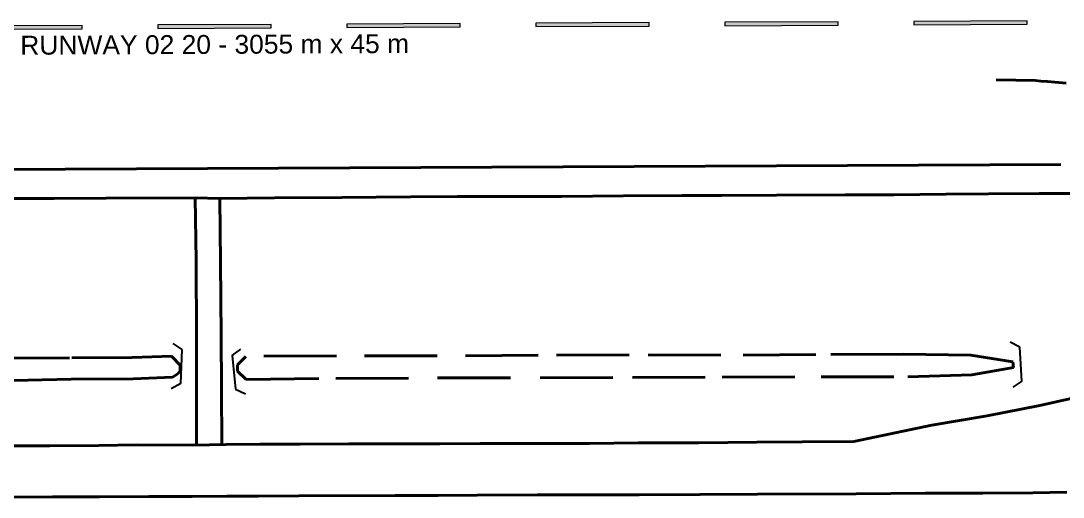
# Model space of a CAD drawing. Header units: metres. Extents: x 625987 to 635197, y 3048449 to 3066446.
# Drawn here: x 634631.031 to 634634.615, y 3063197.606 to 3063199.243 of the extents above; entities that cross this region are included whole.
import ezdxf

# ---------------------------------------------------------------- set-up
doc = ezdxf.new("R2010")
doc.units = ezdxf.units.M
doc.linetypes.add('CENTER', pattern=[2, 1.25, -0.25, 0.25, -0.25])
doc.linetypes.add('HIDDEN', pattern=[0.375, 0.25, -0.125])
for name, color, linetype, lineweight in [('C-ANNO-SYMB-1', 253, 'Continuous', 5), ('C-NTWK-WATR-AIRF', 253, 'HIDDEN', 0), ('C-ROAD-AIRF', 253, 'Continuous', 5), ('C-RUNN', 253, 'Continuous', 5), ('C-RUNN-CNTR', 253, 'Continuous', 18), ('C-RUNN-MARK', 253, 'Continuous', 0), ('C-SHLD', 253, 'Continuous', 5)]:
    doc.layers.add(name, color=color, linetype=linetype, lineweight=lineweight)
doc.layers.add('C-ROAD-CNTR-N', color=92, linetype='Continuous')
doc.layers.add('C-STRM-HEAD WALL', color=253, linetype='Continuous')
doc.styles.add('ROMANS', font='arial.ttf')

# ---------------------------------------------------------------- blocks, each defined once
blk = doc.blocks.new('*U22')
at = {"layer": 'C-RUNN-MARK'}
for points in [[(634286.75, 3065008.03), (634285.91, 3065008.36), (634274.96, 3064980.43), (634275.8, 3064980.1)], [(634268.5, 3064961.48), (634267.67, 3064961.81), (634256.72, 3064933.88), (634257.56, 3064933.55)], [(634250.26, 3064914.93), (634249.42, 3064915.25), (634238.48, 3064887.32), (634239.31, 3064886.99)], [(634232.02, 3064868.37), (634231.18, 3064868.7), (634220.23, 3064840.77), (634221.07, 3064840.44)], [(634213.77, 3064821.82), (634212.94, 3064822.15), (634201.99, 3064794.22), (634202.83, 3064793.89)], [(634195.53, 3064775.27), (634194.69, 3064775.59), (634183.75, 3064747.66), (634184.59, 3064747.33)]]:
    blk.add_hatch(color=256, dxfattribs=at).paths.add_polyline_path(points)
for points in [[(634285.91, 3065008.36), (634274.96, 3064980.43), (634275.8, 3064980.1), (634286.75, 3065008.03)], [(634267.67, 3064961.81), (634256.72, 3064933.88), (634257.56, 3064933.55), (634268.5, 3064961.48)], [(634249.42, 3064915.25), (634238.48, 3064887.32), (634239.31, 3064886.99), (634250.26, 3064914.93)], [(634231.18, 3064868.7), (634220.23, 3064840.77), (634221.07, 3064840.44), (634232.02, 3064868.37)], [(634212.94, 3064822.15), (634201.99, 3064794.22), (634202.83, 3064793.89), (634213.77, 3064821.82)], [(634194.69, 3064775.59), (634183.75, 3064747.66), (634184.59, 3064747.33), (634195.53, 3064775.27)]]:
    blk.add_lwpolyline(points, close=True, dxfattribs=at)
blk = doc.blocks.new('*U23')
at = {"layer": 'C-RUNN-MARK'}
for points in [[(634286.75, 3065008.03), (634285.91, 3065008.36), (634274.96, 3064980.43), (634275.8, 3064980.1)], [(634268.5, 3064961.48), (634267.67, 3064961.81), (634256.72, 3064933.88), (634257.56, 3064933.55)], [(634250.26, 3064914.93), (634249.42, 3064915.25), (634238.48, 3064887.32), (634239.31, 3064886.99)], [(634232.02, 3064868.37), (634231.18, 3064868.7), (634220.23, 3064840.77), (634221.07, 3064840.44)], [(634213.77, 3064821.82), (634212.94, 3064822.15), (634201.99, 3064794.22), (634202.83, 3064793.89)], [(634195.53, 3064775.27), (634194.69, 3064775.59), (634183.75, 3064747.66), (634184.59, 3064747.33)]]:
    blk.add_hatch(color=256, dxfattribs=at).paths.add_polyline_path(points)
for points in [[(634285.91, 3065008.36), (634274.96, 3064980.43), (634275.8, 3064980.1), (634286.75, 3065008.03)], [(634267.67, 3064961.81), (634256.72, 3064933.88), (634257.56, 3064933.55), (634268.5, 3064961.48)], [(634249.42, 3064915.25), (634238.48, 3064887.32), (634239.31, 3064886.99), (634250.26, 3064914.93)], [(634231.18, 3064868.7), (634220.23, 3064840.77), (634221.07, 3064840.44), (634232.02, 3064868.37)], [(634212.94, 3064822.15), (634201.99, 3064794.22), (634202.83, 3064793.89), (634213.77, 3064821.82)], [(634194.69, 3064775.59), (634183.75, 3064747.66), (634184.59, 3064747.33), (634195.53, 3064775.27)]]:
    blk.add_lwpolyline(points, close=True, dxfattribs=at)
blk = doc.blocks.new('*E24')
at = {"layer": 'C-RUNN-MARK', "lineweight": 40, "xscale": 0.002599165789046899, "yscale": 0.002599239349365234, "zscale": 0.002599200000986457, "rotation": 111.6696554593716}
for name in ['*U22', '*U23']:
    blk.add_blockref(name, (642697.49157, 3064542.5593, 2882.9083), dxfattribs=at)
blk = doc.blocks.new('Kholsi_Close-flat-2')
at = {"layer": 'C-STRM-HEAD WALL', "ltscale": 0.1}
for points in [[(-0.26, 4.49), (-2.82, 5.81)], [(0.26, -4.49), (-0.26, 4.49)], [(0.26, -4.49), (-2.13, -6.1)]]:
    blk.add_lwpolyline(points, dxfattribs=at)
blk = doc.blocks.new('Kholsi_Close-flat-8')
at = {"layer": 'C-STRM-HEAD WALL', "ltscale": 0.1}
for points in [[(0.22, 4.49), (-2.18, 6.08)], [(-0.22, -4.49), (0.22, 4.49)], [(-0.22, -4.49), (-2.77, -5.83)]]:
    blk.add_lwpolyline(points, dxfattribs=at)
blk = doc.blocks.new('Kholsi_Close-flat-9')
at = {"layer": 'C-STRM-HEAD WALL', "ltscale": 0.1}
for points in [[(-0.43, 4.48), (1.9, 6.17)], [(-0.43, 4.48), (0.43, -4.48)], [(0.43, -4.48), (3.04, -5.7)]]:
    blk.add_lwpolyline(points, dxfattribs=at)

msp = doc.modelspace()

# ---------------------------------------------------------------- linework, layer by layer
at = {"layer": 'C-NTWK-WATR-AIRF', "lineweight": 40}
for p, q in [((634630.9489, 3063198.0838, 24568986.0801), (634631.2068, 3063198.0855, 24568986.0801)), ((634630.9489, 3063198.0838, 24568986.0801), (634631.2068, 3063198.0855, 24568986.0801)), ((634631.2068, 3063198.0855, 24568986.0801), (634631.4137, 3063198.0862, 24568986.0801)), ((634631.2068, 3063198.0855, 24568986.0801), (634631.4137, 3063198.0862, 24568986.0801)), ((634631.4137, 3063198.0862, 24568986.0801), (634631.5493, 3063198.091, 24568986.0801)), ((634631.4137, 3063198.0862, 24568986.0801), (634631.5493, 3063198.091, 24568986.0801)), ((634631.5493, 3063198.091, 24568986.0801), (634631.5789, 3063198.06, 24568986.0801)), ((634631.5493, 3063198.091, 24568986.0801), (634631.5789, 3063198.06, 24568986.0801)), ((634631.8054, 3063198.0902, 24568986.0801), (634631.7762, 3063198.0606, 24568986.0801)), ((634631.8054, 3063198.0902, 24568986.0801), (634631.7762, 3063198.0606, 24568986.0801)), ((634632.1168, 3063198.0921, 24568986.0801), (634631.8054, 3063198.0902, 24568986.0801)), ((634632.1168, 3063198.0921, 24568986.0801), (634631.8054, 3063198.0902, 24568986.0801)), ((634632.4624, 3063198.0915, 24568986.0801), (634632.1168, 3063198.0921, 24568986.0801)), ((634632.4624, 3063198.0915, 24568986.0801), (634632.1168, 3063198.0921, 24568986.0801)), ((634632.8097, 3063198.0937, 24568986.0801), (634632.4624, 3063198.0915, 24568986.0801)), ((634632.8097, 3063198.0937, 24568986.0801), (634632.4624, 3063198.0915, 24568986.0801)), ((634633.1225, 3063198.095, 24568986.0801), (634632.8097, 3063198.0937, 24568986.0801)), ((634633.1225, 3063198.095, 24568986.0801), (634632.8097, 3063198.0937, 24568986.0801)), ((634633.4382, 3063198.0942, 24568986.0801), (634633.1225, 3063198.095, 24568986.0801)), ((634633.4382, 3063198.0942, 24568986.0801), (634633.1225, 3063198.095, 24568986.0801)), ((634633.7644, 3063198.0961, 24568986.0801), (634633.4382, 3063198.0942, 24568986.0801)), ((634633.7644, 3063198.0961, 24568986.0801), (634633.4382, 3063198.0942, 24568986.0801)), ((634634.0665, 3063198.0978, 24568986.0801), (634633.7644, 3063198.0961, 24568986.0801)), ((634634.0665, 3063198.0978, 24568986.0801), (634633.7644, 3063198.0961, 24568986.0801)), ((634634.2975, 3063198.0943, 24568986.0801), (634634.0665, 3063198.0978, 24568986.0801)), ((634634.2975, 3063198.0943, 24568986.0801), (634634.0665, 3063198.0978, 24568986.0801)), ((634634.4417, 3063198.0709, 24568986.0801), (634634.2975, 3063198.0943, 24568986.0801)), ((634634.4417, 3063198.0709, 24568986.0801), (634634.2975, 3063198.0943, 24568986.0801)), ((634631.5789, 3063198.06, 24568986.0801), (634631.5791, 3063198.0407, 24568986.0801)), ((634631.5789, 3063198.06, 24568986.0801), (634631.5791, 3063198.0407, 24568986.0801)), ((634631.7762, 3063198.0606, 24568986.0801), (634631.7766, 3063198.0394, 24568986.0801)), ((634631.7762, 3063198.0606, 24568986.0801), (634631.7766, 3063198.0394, 24568986.0801)), ((634634.3016, 3063198.0267, 24568986.0801), (634634.4439, 3063198.0513, 24568986.0801)), ((634634.3016, 3063198.0267, 24568986.0801), (634634.4439, 3063198.0513, 24568986.0801)), ((634634.4439, 3063198.0513, 24568986.0801), (634634.4417, 3063198.0709, 24568986.0801)), ((634634.4439, 3063198.0513, 24568986.0801), (634634.4417, 3063198.0709, 24568986.0801)), ((634631.2039, 3063198.012, 24568986.0801), (634630.9487, 3063198.0057, 24568986.0801)), ((634631.2039, 3063198.012, 24568986.0801), (634630.9487, 3063198.0057, 24568986.0801)), ((634631.4173, 3063198.0125, 24568986.0801), (634631.2039, 3063198.012, 24568986.0801)), ((634631.4173, 3063198.0125, 24568986.0801), (634631.2039, 3063198.012, 24568986.0801)), ((634631.5522, 3063198.0181, 24568986.0801), (634631.4173, 3063198.0125, 24568986.0801)), ((634631.5522, 3063198.0181, 24568986.0801), (634631.4173, 3063198.0125, 24568986.0801)), ((634631.5707, 3063198.0306, 24568986.0801), (634631.5522, 3063198.0181, 24568986.0801)), ((634631.5707, 3063198.0306, 24568986.0801), (634631.5522, 3063198.0181, 24568986.0801)), ((634631.5791, 3063198.0407, 24568986.0801), (634631.5707, 3063198.0306, 24568986.0801)), ((634631.5791, 3063198.0407, 24568986.0801), (634631.5707, 3063198.0306, 24568986.0801)), ((634631.7766, 3063198.0394, 24568986.0801), (634631.8055, 3063198.0107, 24568986.0801)), ((634631.7766, 3063198.0394, 24568986.0801), (634631.8055, 3063198.0107, 24568986.0801)), ((634631.8055, 3063198.0107, 24568986.0801), (634632.1142, 3063198.0145, 24568986.0801)), ((634631.8055, 3063198.0107, 24568986.0801), (634632.1142, 3063198.0145, 24568986.0801)), ((634632.1142, 3063198.0145, 24568986.0801), (634632.4643, 3063198.0158, 24568986.0801)), ((634632.1142, 3063198.0145, 24568986.0801), (634632.4643, 3063198.0158, 24568986.0801)), ((634632.4643, 3063198.0158, 24568986.0801), (634632.8163, 3063198.016, 24568986.0801)), ((634632.4643, 3063198.0158, 24568986.0801), (634632.8163, 3063198.016, 24568986.0801)), ((634632.8163, 3063198.016, 24568986.0801), (634633.1341, 3063198.0172, 24568986.0801)), ((634632.8163, 3063198.016, 24568986.0801), (634633.1341, 3063198.0172, 24568986.0801)), ((634633.1341, 3063198.0172, 24568986.0801), (634633.4426, 3063198.0185, 24568986.0801)), ((634633.1341, 3063198.0172, 24568986.0801), (634633.4426, 3063198.0185, 24568986.0801)), ((634633.4426, 3063198.0185, 24568986.0801), (634633.7829, 3063198.0201, 24568986.0801)), ((634633.4426, 3063198.0185, 24568986.0801), (634633.7829, 3063198.0201, 24568986.0801)), ((634633.7829, 3063198.0201, 24568986.0801), (634634.0809, 3063198.0197, 24568986.0801)), ((634633.7829, 3063198.0201, 24568986.0801), (634634.0809, 3063198.0197, 24568986.0801)), ((634634.0809, 3063198.0197, 24568986.0801), (634634.3016, 3063198.0267, 24568986.0801)), ((634634.0809, 3063198.0197, 24568986.0801), (634634.3016, 3063198.0267, 24568986.0801))]:
    msp.add_line(p, q, dxfattribs=at)
at = {"layer": 'C-ROAD-AIRF', "lineweight": 40}
for p, q in [((634631.6338, 3063198.4192, 24568986.0801), (634631.6303, 3063198.6346, 24568986.0801)), ((634631.6338, 3063198.4192, 24568986.0801), (634631.6303, 3063198.6346, 24568986.0801)), ((634631.7155, 3063198.6325, 24568986.0801), (634631.7173, 3063198.4138, 24568986.0801)), ((634631.7155, 3063198.6325, 24568986.0801), (634631.7173, 3063198.4138, 24568986.0801)), ((634631.6349, 3063198.156, 24568986.0801), (634631.6338, 3063198.4192, 24568986.0801)), ((634631.6349, 3063198.156, 24568986.0801), (634631.6338, 3063198.4192, 24568986.0801)), ((634631.7173, 3063198.4138, 24568986.0801), (634631.72, 3063198.1606, 24568986.0801)), ((634631.7173, 3063198.4138, 24568986.0801), (634631.72, 3063198.1606, 24568986.0801)), ((634631.6351, 3063197.9706, 24568986.0801), (634631.6349, 3063198.156, 24568986.0801)), ((634631.6351, 3063197.9706, 24568986.0801), (634631.6349, 3063198.156, 24568986.0801)), ((634631.72, 3063198.1606, 24568986.0801), (634631.7206, 3063197.9794, 24568986.0801)), ((634631.72, 3063198.1606, 24568986.0801), (634631.7206, 3063197.9794, 24568986.0801)), ((634631.6348, 3063197.7857, 24568986.0801), (634631.6351, 3063197.9706, 24568986.0801)), ((634631.6348, 3063197.7857, 24568986.0801), (634631.6351, 3063197.9706, 24568986.0801)), ((634631.7206, 3063197.9794, 24568986.0801), (634631.7218, 3063197.7871, 24568986.0801)), ((634631.7206, 3063197.9794, 24568986.0801), (634631.7218, 3063197.7871, 24568986.0801))]:
    msp.add_line(p, q, dxfattribs=at)
at = {"layer": 'C-RUNN', "lineweight": 40, "ltscale": 0.1}
msp.add_line((634629.1337, 3063198.7236, 24568986.0801), (634634.607, 3063198.7495, 24568986.0801), dxfattribs=at)
msp.add_line((634629.1337, 3063198.7236, 24568986.0801), (634634.607, 3063198.7495, 24568986.0801), dxfattribs=at)
at = {"layer": 'C-RUNN-CNTR', "linetype": 'CENTER', "lineweight": 40}
for p, q in [((634634.5196, 3063199.0381, 24568986.0801), (634634.3843, 3063199.0407, 24568986.0801)), ((634634.5196, 3063199.0381, 24568986.0801), (634634.3843, 3063199.0407, 24568986.0801)), ((634634.538, 3063199.0356, 24568986.0801), (634634.5196, 3063199.0381, 24568986.0801)), ((634634.538, 3063199.0356, 24568986.0801), (634634.5196, 3063199.0381, 24568986.0801)), ((634634.5612, 3063199.0343, 24568986.0801), (634634.538, 3063199.0356, 24568986.0801)), ((634634.5612, 3063199.0343, 24568986.0801), (634634.538, 3063199.0356, 24568986.0801)), ((634634.6256, 3063199.0286, 24568986.0801), (634634.5612, 3063199.0343, 24568986.0801)), ((634634.6256, 3063199.0286, 24568986.0801), (634634.5612, 3063199.0343, 24568986.0801)), ((634632.3178, 3063197.6115, 24568986.0801), (634632.4663, 3063197.6125, 24568986.0801)), ((634632.3178, 3063197.6115, 24568986.0801), (634632.4663, 3063197.6125, 24568986.0801)), ((634632.4663, 3063197.6125, 24568986.0801), (634632.6, 3063197.6135, 24568986.0801)), ((634632.4663, 3063197.6125, 24568986.0801), (634632.6, 3063197.6135, 24568986.0801)), ((634632.6, 3063197.6135, 24568986.0801), (634632.8067, 3063197.6141, 24568986.0801)), ((634632.6, 3063197.6135, 24568986.0801), (634632.8067, 3063197.6141, 24568986.0801)), ((634632.8067, 3063197.6141, 24568986.0801), (634632.9803, 3063197.6141, 24568986.0801)), ((634632.8067, 3063197.6141, 24568986.0801), (634632.9803, 3063197.6141, 24568986.0801)), ((634632.9803, 3063197.6141, 24568986.0801), (634633.1577, 3063197.6148, 24568986.0801)), ((634632.9803, 3063197.6141, 24568986.0801), (634633.1577, 3063197.6148, 24568986.0801)), ((634633.1577, 3063197.6148, 24568986.0801), (634633.367, 3063197.6157, 24568986.0801)), ((634633.1577, 3063197.6148, 24568986.0801), (634633.367, 3063197.6157, 24568986.0801)), ((634633.367, 3063197.6157, 24568986.0801), (634633.5646, 3063197.6167, 24568986.0801)), ((634633.367, 3063197.6157, 24568986.0801), (634633.5646, 3063197.6167, 24568986.0801)), ((634633.5646, 3063197.6167, 24568986.0801), (634633.903, 3063197.6182, 24568986.0801)), ((634633.5646, 3063197.6167, 24568986.0801), (634633.903, 3063197.6182, 24568986.0801)), ((634633.903, 3063197.6182, 24568986.0801), (634634.1404, 3063197.6197, 24568986.0801)), ((634633.903, 3063197.6182, 24568986.0801), (634634.1404, 3063197.6197, 24568986.0801)), ((634634.1404, 3063197.6197, 24568986.0801), (634634.3391, 3063197.62, 24568986.0801)), ((634634.1404, 3063197.6197, 24568986.0801), (634634.3391, 3063197.62, 24568986.0801)), ((634634.3391, 3063197.62, 24568986.0801), (634634.5112, 3063197.6211, 24568986.0801)), ((634634.3391, 3063197.62, 24568986.0801), (634634.5112, 3063197.6211, 24568986.0801)), ((634634.5112, 3063197.6211, 24568986.0801), (634634.6272, 3063197.6239, 24568986.0801)), ((634634.5112, 3063197.6211, 24568986.0801), (634634.6272, 3063197.6239, 24568986.0801)), ((634630.97, 3063197.6064, 24568986.0801), (634631.1403, 3063197.6069, 24568986.0801)), ((634630.97, 3063197.6064, 24568986.0801), (634631.1403, 3063197.6069, 24568986.0801)), ((634631.1403, 3063197.6069, 24568986.0801), (634631.3015, 3063197.6078, 24568986.0801)), ((634631.1403, 3063197.6069, 24568986.0801), (634631.3015, 3063197.6078, 24568986.0801)), ((634631.3015, 3063197.6078, 24568986.0801), (634631.4711, 3063197.6089, 24568986.0801)), ((634631.3015, 3063197.6078, 24568986.0801), (634631.4711, 3063197.6089, 24568986.0801)), ((634631.4711, 3063197.6089, 24568986.0801), (634631.6203, 3063197.6088, 24568986.0801)), ((634631.4711, 3063197.6089, 24568986.0801), (634631.6203, 3063197.6088, 24568986.0801)), ((634631.6203, 3063197.6088, 24568986.0801), (634631.7398, 3063197.6093, 24568986.0801)), ((634631.6203, 3063197.6088, 24568986.0801), (634631.7398, 3063197.6093, 24568986.0801)), ((634631.7398, 3063197.6093, 24568986.0801), (634631.8476, 3063197.6103, 24568986.0801)), ((634631.7398, 3063197.6093, 24568986.0801), (634631.8476, 3063197.6103, 24568986.0801)), ((634631.8476, 3063197.6103, 24568986.0801), (634631.9865, 3063197.6105, 24568986.0801)), ((634631.8476, 3063197.6103, 24568986.0801), (634631.9865, 3063197.6105, 24568986.0801)), ((634631.9865, 3063197.6105, 24568986.0801), (634632.3178, 3063197.6115, 24568986.0801)), ((634631.9865, 3063197.6105, 24568986.0801), (634632.3178, 3063197.6115, 24568986.0801))]:
    msp.add_line(p, q, dxfattribs=at)
at = {"layer": 'C-SHLD', "lineweight": 40}
for p, q in [((634631.1455, 3063198.6329, 24568986.0801), (634630.9605, 3063198.6323, 24568986.0801)), ((634631.1455, 3063198.6329, 24568986.0801), (634630.9605, 3063198.6323, 24568986.0801)), ((634631.3251, 3063198.6334, 24568986.0801), (634631.1455, 3063198.6329, 24568986.0801)), ((634631.3251, 3063198.6334, 24568986.0801), (634631.1455, 3063198.6329, 24568986.0801)), ((634631.6303, 3063198.6346, 24568986.0801), (634631.3251, 3063198.6334, 24568986.0801)), ((634631.6303, 3063198.6346, 24568986.0801), (634631.3251, 3063198.6334, 24568986.0801)), ((634631.7155, 3063198.6325, 24568986.0801), (634631.6303, 3063198.6346, 24568986.0801)), ((634631.7155, 3063198.6325, 24568986.0801), (634631.6303, 3063198.6346, 24568986.0801)), ((634631.9035, 3063198.6345, 24568986.0801), (634631.7155, 3063198.6325, 24568986.0801)), ((634631.9035, 3063198.6345, 24568986.0801), (634631.7155, 3063198.6325, 24568986.0801)), ((634632.1354, 3063198.6362, 24568986.0801), (634631.9035, 3063198.6345, 24568986.0801)), ((634632.1354, 3063198.6362, 24568986.0801), (634631.9035, 3063198.6345, 24568986.0801)), ((634632.3707, 3063198.6382, 24568986.0801), (634632.1354, 3063198.6362, 24568986.0801)), ((634632.3707, 3063198.6382, 24568986.0801), (634632.1354, 3063198.6362, 24568986.0801)), ((634632.5314, 3063198.6394, 24568986.0801), (634632.3707, 3063198.6382, 24568986.0801)), ((634632.5314, 3063198.6394, 24568986.0801), (634632.3707, 3063198.6382, 24568986.0801)), ((634632.721, 3063198.6391, 24568986.0801), (634632.5314, 3063198.6394, 24568986.0801)), ((634632.721, 3063198.6391, 24568986.0801), (634632.5314, 3063198.6394, 24568986.0801)), ((634632.8903, 3063198.6399, 24568986.0801), (634632.721, 3063198.6391, 24568986.0801)), ((634632.8903, 3063198.6399, 24568986.0801), (634632.721, 3063198.6391, 24568986.0801)), ((634633.1029, 3063198.6415, 24568986.0801), (634632.8903, 3063198.6399, 24568986.0801)), ((634633.1029, 3063198.6415, 24568986.0801), (634632.8903, 3063198.6399, 24568986.0801)), ((634633.3054, 3063198.6425, 24568986.0801), (634633.1029, 3063198.6415, 24568986.0801)), ((634633.3054, 3063198.6425, 24568986.0801), (634633.1029, 3063198.6415, 24568986.0801)), ((634633.4401, 3063198.6428, 24568986.0801), (634633.3054, 3063198.6425, 24568986.0801)), ((634633.4401, 3063198.6428, 24568986.0801), (634633.3054, 3063198.6425, 24568986.0801)), ((634633.6293, 3063198.6445, 24568986.0801), (634633.4401, 3063198.6428, 24568986.0801)), ((634633.6293, 3063198.6445, 24568986.0801), (634633.4401, 3063198.6428, 24568986.0801)), ((634633.8656, 3063198.6453, 24568986.0801), (634633.6293, 3063198.6445, 24568986.0801)), ((634633.8656, 3063198.6453, 24568986.0801), (634633.6293, 3063198.6445, 24568986.0801)), ((634634.0333, 3063198.6452, 24568986.0801), (634633.8656, 3063198.6453, 24568986.0801)), ((634634.0333, 3063198.6452, 24568986.0801), (634633.8656, 3063198.6453, 24568986.0801)), ((634634.2111, 3063198.647, 24568986.0801), (634634.0333, 3063198.6452, 24568986.0801)), ((634634.2111, 3063198.647, 24568986.0801), (634634.0333, 3063198.6452, 24568986.0801)), ((634634.3579, 3063198.6481, 24568986.0801), (634634.2111, 3063198.647, 24568986.0801)), ((634634.3579, 3063198.6481, 24568986.0801), (634634.2111, 3063198.647, 24568986.0801)), ((634634.5324, 3063198.6494, 24568986.0801), (634634.3579, 3063198.6481, 24568986.0801)), ((634634.5324, 3063198.6494, 24568986.0801), (634634.3579, 3063198.6481, 24568986.0801)), ((634634.6716, 3063198.6498, 24568986.0801), (634634.5324, 3063198.6494, 24568986.0801)), ((634634.6716, 3063198.6498, 24568986.0801), (634634.5324, 3063198.6494, 24568986.0801)), ((634634.5351, 3063197.9217, 24568986.0801), (634634.6474, 3063197.9469, 24568986.0801)), ((634634.5351, 3063197.9217, 24568986.0801), (634634.6474, 3063197.9469, 24568986.0801)), ((634634.3533, 3063197.8855, 24568986.0801), (634634.5351, 3063197.9217, 24568986.0801)), ((634634.3533, 3063197.8855, 24568986.0801), (634634.5351, 3063197.9217, 24568986.0801)), ((634634.1636, 3063197.8539, 24568986.0801), (634634.3533, 3063197.8855, 24568986.0801)), ((634634.1636, 3063197.8539, 24568986.0801), (634634.3533, 3063197.8855, 24568986.0801)), ((634633.8958, 3063197.7972, 24568986.0801), (634634.1636, 3063197.8539, 24568986.0801)), ((634633.8958, 3063197.7972, 24568986.0801), (634634.1636, 3063197.8539, 24568986.0801)), ((634632.8183, 3063197.7908, 24568986.0801), (634632.9863, 3063197.7912, 24568986.0801)), ((634632.8183, 3063197.7908, 24568986.0801), (634632.9863, 3063197.7912, 24568986.0801)), ((634632.9863, 3063197.7912, 24568986.0801), (634633.1537, 3063197.7928, 24568986.0801)), ((634632.9863, 3063197.7912, 24568986.0801), (634633.1537, 3063197.7928, 24568986.0801)), ((634633.1537, 3063197.7928, 24568986.0801), (634633.3625, 3063197.7934, 24568986.0801)), ((634633.1537, 3063197.7928, 24568986.0801), (634633.3625, 3063197.7934, 24568986.0801)), ((634633.3625, 3063197.7934, 24568986.0801), (634633.5616, 3063197.795, 24568986.0801)), ((634633.3625, 3063197.7934, 24568986.0801), (634633.5616, 3063197.795, 24568986.0801)), ((634633.5616, 3063197.795, 24568986.0801), (634633.7178, 3063197.7963, 24568986.0801)), ((634633.5616, 3063197.795, 24568986.0801), (634633.7178, 3063197.7963, 24568986.0801)), ((634633.7178, 3063197.7963, 24568986.0801), (634633.8958, 3063197.7972, 24568986.0801)), ((634633.7178, 3063197.7963, 24568986.0801), (634633.8958, 3063197.7972, 24568986.0801)), ((634630.9833, 3063197.7824, 24568986.0801), (634631.131, 3063197.7826, 24568986.0801)), ((634630.9833, 3063197.7824, 24568986.0801), (634631.131, 3063197.7826, 24568986.0801)), ((634631.131, 3063197.7826, 24568986.0801), (634631.2999, 3063197.7838, 24568986.0801)), ((634631.131, 3063197.7826, 24568986.0801), (634631.2999, 3063197.7838, 24568986.0801)), ((634631.2999, 3063197.7838, 24568986.0801), (634631.4291, 3063197.7857, 24568986.0801)), ((634631.2999, 3063197.7838, 24568986.0801), (634631.4291, 3063197.7857, 24568986.0801)), ((634631.4291, 3063197.7857, 24568986.0801), (634631.6221, 3063197.7855, 24568986.0801)), ((634631.4291, 3063197.7857, 24568986.0801), (634631.6221, 3063197.7855, 24568986.0801)), ((634631.6221, 3063197.7855, 24568986.0801), (634631.7377, 3063197.7873, 24568986.0801)), ((634631.6221, 3063197.7855, 24568986.0801), (634631.7377, 3063197.7873, 24568986.0801)), ((634631.7377, 3063197.7873, 24568986.0801), (634631.8528, 3063197.7879, 24568986.0801)), ((634631.7377, 3063197.7873, 24568986.0801), (634631.8528, 3063197.7879, 24568986.0801)), ((634631.8528, 3063197.7879, 24568986.0801), (634631.9913, 3063197.7884, 24568986.0801)), ((634631.8528, 3063197.7879, 24568986.0801), (634631.9913, 3063197.7884, 24568986.0801)), ((634631.9913, 3063197.7884, 24568986.0801), (634632.1588, 3063197.7891, 24568986.0801)), ((634631.9913, 3063197.7884, 24568986.0801), (634632.1588, 3063197.7891, 24568986.0801)), ((634632.1588, 3063197.7891, 24568986.0801), (634632.314, 3063197.7898, 24568986.0801)), ((634632.1588, 3063197.7891, 24568986.0801), (634632.314, 3063197.7898, 24568986.0801)), ((634632.314, 3063197.7898, 24568986.0801), (634632.4718, 3063197.7894, 24568986.0801)), ((634632.314, 3063197.7898, 24568986.0801), (634632.4718, 3063197.7894, 24568986.0801)), ((634632.4718, 3063197.7894, 24568986.0801), (634632.6103, 3063197.7908, 24568986.0801)), ((634632.4718, 3063197.7894, 24568986.0801), (634632.6103, 3063197.7908, 24568986.0801)), ((634632.6103, 3063197.7908, 24568986.0801), (634632.8183, 3063197.7908, 24568986.0801)), ((634632.6103, 3063197.7908, 24568986.0801), (634632.8183, 3063197.7908, 24568986.0801))]:
    msp.add_line(p, q, dxfattribs=at)

# ---------------------------------------------------------------- block references
at = {"lineweight": 40, "xscale": 0.01299634186923651, "yscale": 0.01299619767814875, "zscale": 0.01299600020070102, "rotation": 0.2706577389460842}
for name, p in [('Kholsi_Close-flat-8', (634631.5837, 3063198.055, 24568986.0801)), ('Kholsi_Close-flat-8', (634631.5837, 3063198.055, 24568986.0801)), ('Kholsi_Close-flat-9', (634631.7635, 3063198.0351, 24568986.0801)), ('Kholsi_Close-flat-9', (634631.7635, 3063198.0351, 24568986.0801)), ('Kholsi_Close-flat-2', (634634.4696, 3063198.0635, 24568986.0801)), ('Kholsi_Close-flat-2', (634634.4696, 3063198.0635, 24568986.0801))]:
    msp.add_blockref(name, p, dxfattribs=at)
at = {"layer": 'C-ROAD-CNTR-N', "xscale": 5.000000018859282, "yscale": 5.000000447966158, "zscale": 5.000000075318439}
msp.add_blockref('*E24', (-2538794.4694, -12252466.7879, 24554571.5384), dxfattribs=at)

# ---------------------------------------------------------------- texts
at = {"layer": 'C-ANNO-SYMB-1', "style": 'ROMANS', "oblique": 360, "width": 1}
msp.add_text('RUNWAY 02 20 - 3055 m x 45 m', height=0.06498, rotation=0.2546, dxfattribs=at).set_placement((634631.0294, 3063199.1266, 24568986.0801))
msp.add_text('RUNWAY 02 20 - 3055 m x 45 m', height=0.06498, rotation=0.2546, dxfattribs=at).set_placement((634631.0294, 3063199.1266, 24568986.0801))

doc.saveas('drawing.dxf')
